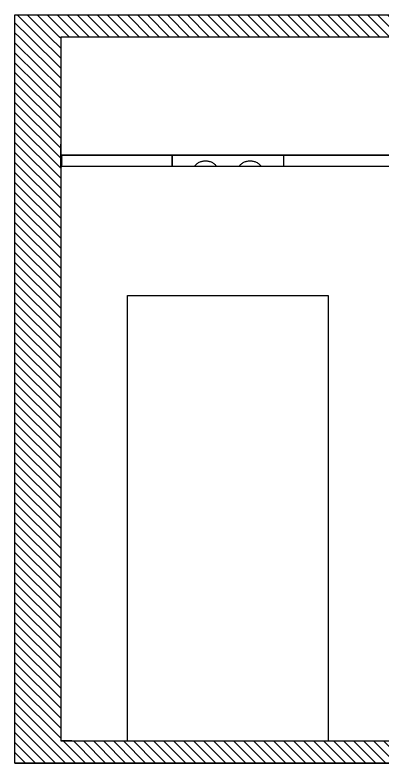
# Model space of a CAD drawing. Header units: millimetres. Extents: x 10 to 76.1, y 10 to 63.5.
# Drawn here: x 34.903 to 36.55, y 22.792 to 26.152 of the extents above; entities that cross this region are included whole.
import ezdxf

# ---------------------------------------------------------------- set-up
doc = ezdxf.new("R2010")
doc.units = ezdxf.units.MM
doc.linetypes.add('LÍNEAS_OCULTAS', pattern=[9.525, 6.35, -3.175])
for name, color, linetype in [('durlok', 3, 'Continuous'), ('Muros', 7, 'Continuous'), ('Relleno', 9, 'Continuous')]:
    doc.layers.add(name, color=color, linetype=linetype)

msp = doc.modelspace()

# ---------------------------------------------------------------- hatches: boundary and pattern name
h = msp.add_hatch()
h.set_pattern_fill('ANSI31', color=256, scale=0.001, angle=90)
h.set_pattern_definition([(135, (24.6089175, 1.605903), (-0.00224506403, -0.00224506403), [])])
h.paths.add_polyline_path([(35.1082, 25.4723), (35.1132, 25.4723), (35.1132, 25.5223), (35.1082, 25.5223)])
at = {"layer": 'Relleno', "linetype": 'Continuous', "extrusion": (-2.44929e-16, 0, -1)}
h = msp.add_hatch(dxfattribs=at)
h.set_pattern_fill('ANSI31', color=256, scale=0.01, style=0)
h.paths.add_polyline_path([(-44.6382, 26.1523), (-44.6382, 26.0523), (-34.9032, 26.0523), (-34.9032, 26.1523)])
h = msp.add_hatch(dxfattribs=at)
h.set_pattern_fill('ANSI31', color=256, scale=0.01, style=0)
h.paths.add_polyline_path([(-35.1082, 22.8923), (-34.9032, 22.8923), (-34.9032, 26.0523), (-35.1082, 26.0523)])
h.paths.add_polyline_path([(-44.4332, 23.9523), (-44.6382, 23.9523), (-44.6382, 22.8923), (-44.4332, 22.8923)])
h.paths.add_polyline_path([(-44.5682, 26.0523), (-44.4415, 25.5551), (-44.4332, 25.5223), (-43.6765, 25.5223), (-43.6765, 26.0523)])
h = msp.add_hatch(dxfattribs=at)
h.set_pattern_fill('ANSI31', color=256, scale=0.01, style=0)
h.paths.add_polyline_path([(-34.9032, 22.7923), (-34.9032, 22.8923), (-44.6382, 22.8923), (-44.6382, 22.7923)])

# ---------------------------------------------------------------- linework, layer by layer
at = {"linetype": 'Continuous', "extrusion": (0, 1, 0)}
for p, q in [((34.9032, 26.1523), (44.6382, 26.1523)), ((35.1082, 25.5223), (36.6082, 25.5223)), ((36.6082, 25.4723), (35.1082, 25.4723))]:
    msp.add_line(p, q, dxfattribs=at)
at = {"linetype": 'Continuous', "extrusion": (-1.22465e-16, 0, -1)}
msp.add_line((36.6082, 25.5223), (35.1082, 25.5223), dxfattribs=at)
at = {"color": 3, "linetype": 'LÍNEAS_OCULTAS', "extrusion": (0, 1, 0)}
for p, q in [((35.6082, 25.4723), (35.6082, 25.5223)), ((36.1082, 25.5223), (36.1082, 25.4723))]:
    msp.add_line(p, q, dxfattribs=at)
at = {"color": 3, "linetype": 'LÍNEAS_OCULTAS', "extrusion": (-3.26019e-30, -2.30864e-30, -1)}
msp.add_line((35.6082, 25.5223), (35.6082, 25.4723), dxfattribs=at)
msp.add_lwpolyline([(35.1082, 25.4723), (35.1132, 25.4723), (35.1132, 25.5223), (35.1082, 25.5223)], close=True)
at = {"color": 3, "linetype": 'LÍNEAS_OCULTAS', "extrusion": (0, 0, -1)}
for centre in [(-35.7582, 25.4348), (-35.9582, 25.4348)]:
    msp.add_arc(centre, 0.0625, 36.8692, 143.1308, dxfattribs=at)
at = {"layer": 'durlok'}
for p, q in [((35.4082, 22.8923), (35.4082, 24.8923)), ((35.4082, 24.8923), (36.3082, 24.8923)), ((36.3082, 24.8923), (36.3082, 22.8923))]:
    msp.add_line(p, q, dxfattribs=at)
at = {"layer": 'Muros', "linetype": 'Continuous', "extrusion": (0, 1, 0)}
for p, q in [((34.9032, 26.0523), (34.9032, 26.1523)), ((34.9032, 22.8923), (34.9032, 26.0523)), ((35.1082, 26.0523), (35.1082, 26.0523)), ((35.1082, 26.0523), (35.1082, 22.8923)), ((44.6382, 26.0523), (35.1082, 26.0523)), ((35.1082, 25.4723), (35.1082, 25.5723)), ((34.9032, 22.7923), (34.9032, 22.8923)), ((35.1082, 22.8923), (35.1082, 22.8923)), ((35.1582, 22.8923), (35.1082, 22.8923)), ((35.1082, 22.8923), (44.4332, 22.8923)), ((44.6382, 22.7923), (34.9032, 22.7923))]:
    msp.add_line(p, q, dxfattribs=at)
at = {"layer": 'Muros', "linetype": 'Continuous', "extrusion": (-1.22465e-16, 0, -1)}
msp.add_line((34.9032, 22.7923), (44.6382, 22.7923), dxfattribs=at)

doc.saveas('drawing.dxf')
